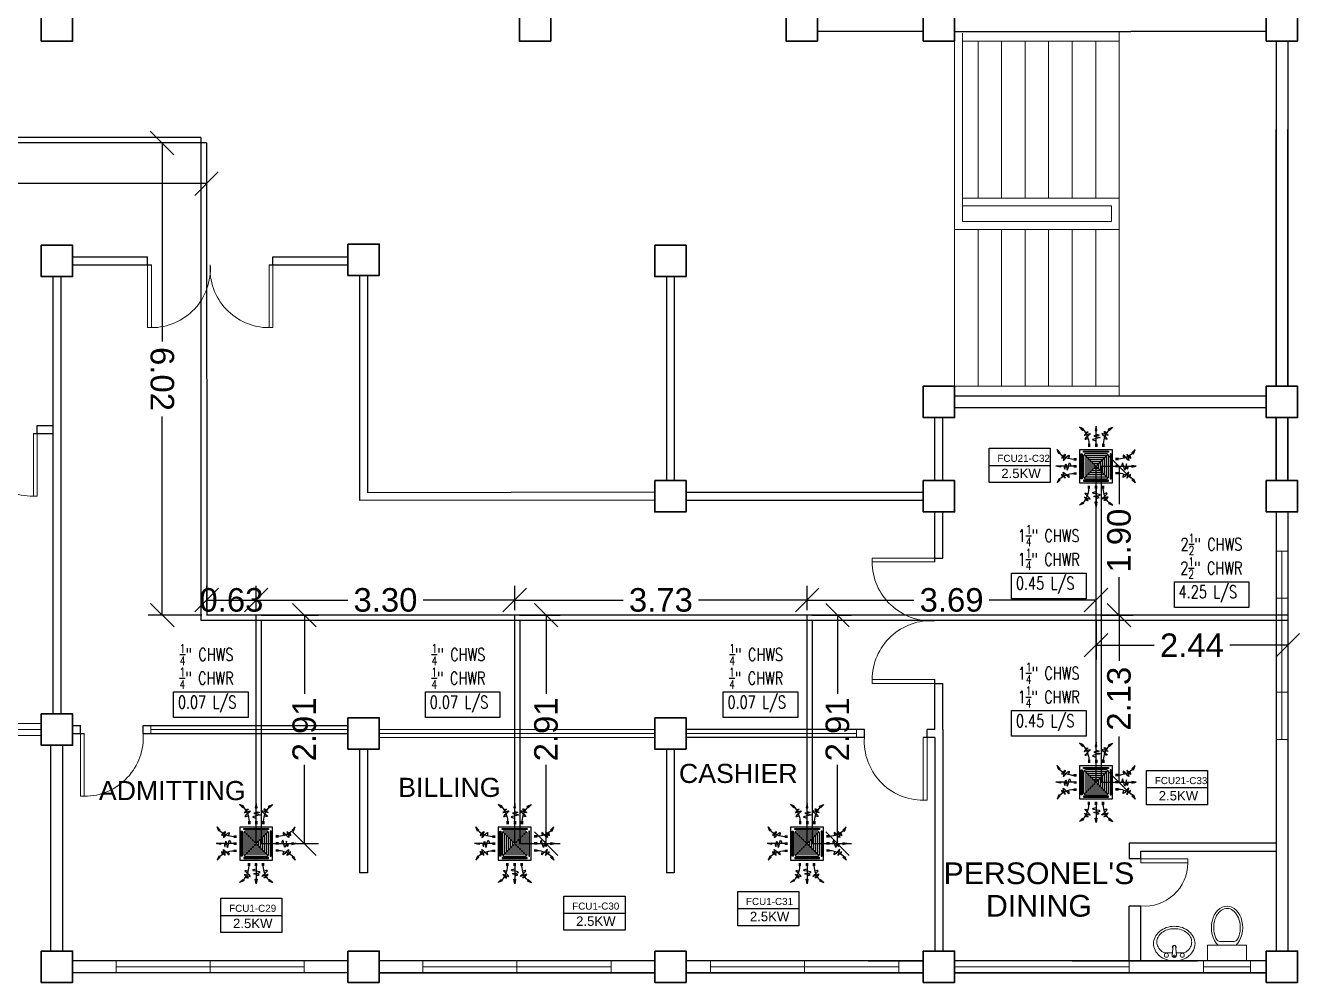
# Model space of a CAD drawing. Header units: millimetres. Extents: x 5 to 598, y 3 to 339.
# Drawn here: x 167.72 to 183.97, y 101.11 to 113.31 of the extents above; entities that cross this region are included whole.
import ezdxf

# ---------------------------------------------------------------- set-up
doc = ezdxf.new("R2010")
doc.units = ezdxf.units.MM
doc.header["$MEASUREMENT"] = 0
for name, color, linetype in [('AIR', 7, 'Continuous'), ('fcu line', 7, 'Continuous'), ('fcu return', 7, 'Continuous'), ('label', 7, 'Continuous'), ('Legends', 7, 'Continuous'), ('pipe label', 7, 'Continuous')]:
    doc.layers.add(name, color=color, linetype=linetype)
doc.styles.add('Arch-Dim', font='simplex.shx', dxfattribs={"width": 0.75})
doc.styles.get("Standard").update_dxf_attribs({"font": 'arial.ttf'})
doc.styles.add('SWISSLT175', font='swissl.ttf', dxfattribs={"height": 0.175})
doc.dimstyles.new('Copy of dimension', dxfattribs={"dimtxt": 0.3, "dimasz": 0.3, "dimexe": 0.18, "dimexo": 0.0625, "dimgap": 0.09, "dimtad": 0, "dimzin": 0, "dimdsep": 46, "dimtxsty": 'Standard', "dimblk": 'OBLIQUE', "dimcen": 0.09, "dimclrd": 256, "dimclre": 256, "dimclrt": 256, "dimadec": 0, "dimazin": 0, "dimtfac": 1, "dimtofl": 0, "dimtmove": 0, "dimatfit": 3, "dimldrblk": 'OBLIQUE', "dimfxl": 1, "dimtolj": 1, "dimtzin": 0, "dimarcsym": 0})

# ---------------------------------------------------------------- blocks, each defined once
blk = doc.blocks.new('FCU-13000P (CASSETTE SPLIT)')
at = {"layer": 'AIR', "ltscale": 3}
for p, q in [((0, 0.523), (0, 1)), ((-0.193, 0.558), (-0.193, 0.487)), ((-0.162, 0.558), (-0.162, 0.487)), ((-0.016, 0.558), (-0.016, 0.487)), ((0.016, 0.558), (0.016, 0.487)), ((0.162, 0.558), (0.162, 0.487)), ((0.193, 0.558), (0.193, 0.487)), ((-0.523, 0), (-1, 0)), ((-0.558, 0.193), (-0.487, 0.193)), ((-0.558, 0.162), (-0.487, 0.162)), ((-0.558, 0.016), (-0.487, 0.016)), ((0.558, 0.193), (0.487, 0.193)), ((0.558, 0.162), (0.487, 0.162)), ((0.558, 0.016), (0.487, 0.016)), ((0.523, 0), (1, 0)), ((-0.558, -0.016), (-0.487, -0.016)), ((-0.558, -0.162), (-0.487, -0.162)), ((-0.558, -0.193), (-0.487, -0.193)), ((0.558, -0.016), (0.487, -0.016)), ((0.558, -0.162), (0.487, -0.162)), ((0.558, -0.193), (0.487, -0.193)), ((-0.193, -0.558), (-0.193, -0.487)), ((-0.162, -0.558), (-0.162, -0.487)), ((-0.016, -0.558), (-0.016, -0.487)), ((0, -0.523), (0, -1)), ((0.016, -0.558), (0.016, -0.487)), ((0.162, -0.558), (0.162, -0.487)), ((0.193, -0.558), (0.193, -0.487))]:
    blk.add_line(p, q, dxfattribs=at)
at = {"layer": 'AIR'}
for p, q in [((0.295, -0.295), (-0.295, 0.295)), ((0.295, 0.295), (-0.295, -0.295))]:
    blk.add_line(p, q, dxfattribs=at)
at = {"layer": 'AIR', "ltscale": 3}
for points in [[(-0.335, 0.895), (-0.311, 0.932), (-0.416, 0.973)], [(-0.022, 0.89), (0.022, 0.89), (0, 1)], [(0.335, 0.895), (0.311, 0.932), (0.416, 0.973)], [(-0.895, 0.335), (-0.932, 0.311), (-0.973, 0.416)], [(0.895, 0.335), (0.932, 0.311), (0.973, 0.416)], [(-0.89, 0.022), (-0.89, -0.022), (-1, 0)], [(0.89, 0.022), (0.89, -0.022), (1, 0)], [(-0.895, -0.335), (-0.932, -0.311), (-0.973, -0.416)], [(0.895, -0.335), (0.932, -0.311), (0.973, -0.416)], [(-0.335, -0.895), (-0.311, -0.932), (-0.416, -0.973)], [(-0.022, -0.89), (0.022, -0.89), (0, -1)], [(0.335, -0.895), (0.311, -0.932), (0.416, -0.973)]]:
    blk.add_lwpolyline(points, close=True, dxfattribs=at)
at = {"layer": 'AIR'}
for points in [[(-0.323, 0.914, -0.171809), (-0.178, 0.558), (-0.178, 0.522)], [(0.323, 0.914, 0.171809), (0.178, 0.558), (0.178, 0.522)], [(-0.914, 0.323, 0.171809), (-0.558, 0.178), (-0.522, 0.178)], [(0.914, 0.323, -0.171809), (0.558, 0.178), (0.522, 0.178)], [(-0.914, -0.323, -0.171809), (-0.558, -0.178), (-0.522, -0.178)], [(0.914, -0.323, 0.171809), (0.558, -0.178), (0.522, -0.178)], [(-0.323, -0.914, 0.171809), (-0.178, -0.558), (-0.178, -0.522)], [(0.323, -0.914, -0.171809), (0.178, -0.558), (0.178, -0.522)]]:
    blk.add_lwpolyline(points, format="xyb", dxfattribs=at)
for points in [[(-0.41, -0.41), (0.41, -0.41), (0.41, 0.41), (-0.41, 0.41)], [(-0.31, 0.372), (0.31, 0.372), (0.31, 0.348), (-0.31, 0.348)], [(-0.373, 0.31), (-0.348, 0.31), (-0.348, -0.31), (-0.373, -0.31)], [(-0.26, -0.26), (0.26, -0.26), (0.26, 0.26), (-0.26, 0.26)], [(-0.21, -0.21), (0.21, -0.21), (0.21, 0.21), (-0.21, 0.21)], [(-0.16, -0.16), (0.16, -0.16), (0.16, 0.16), (-0.16, 0.16)], [(-0.11, -0.11), (0.11, -0.11), (0.11, 0.11), (-0.11, 0.11)], [(-0.06, -0.06), (0.06, -0.06), (0.06, 0.06), (-0.06, 0.06)], [(0.372, 0.31), (0.348, 0.31), (0.348, -0.31), (0.372, -0.31)], [(-0.31, -0.373), (0.31, -0.373), (0.31, -0.348), (-0.31, -0.348)]]:
    blk.add_lwpolyline(points, close=True, dxfattribs=at)
blk.add_lwpolyline([(-0.26, -0.31), (0.26, -0.31, 0.414214), (0.31, -0.26), (0.31, 0.26, 0.414214), (0.26, 0.31), (-0.26, 0.31, 0.414214), (-0.31, 0.26), (-0.31, -0.26, 0.414214)], format="xyb", close=True, dxfattribs=at)
at = {"layer": 'AIR', "ltscale": 3}
for points in [[(-0.268, 0.84), (-0.231, 0.852), (-0.134, 0.882), (-0.422, 0.704), (0.005, 0.903), (-0.358, 0.645), (-0.239, 0.678), (-0.199, 0.69)], [(0.268, 0.84), (0.231, 0.852), (0.134, 0.882), (0.422, 0.704), (-0.005, 0.903), (0.358, 0.645), (0.239, 0.678), (0.199, 0.69)], [(-0.84, 0.268), (-0.852, 0.231), (-0.882, 0.134), (-0.704, 0.422), (-0.903, -0.005), (-0.645, 0.358), (-0.678, 0.239), (-0.69, 0.199)], [(0.84, 0.268), (0.852, 0.231), (0.882, 0.134), (0.704, 0.422), (0.903, -0.005), (0.645, 0.358), (0.678, 0.239), (0.69, 0.199)], [(-0.84, -0.268), (-0.852, -0.231), (-0.882, -0.134), (-0.704, -0.422), (-0.903, 0.005), (-0.645, -0.358), (-0.678, -0.239), (-0.69, -0.199)], [(0.84, -0.268), (0.852, -0.231), (0.882, -0.134), (0.704, -0.422), (0.903, 0.005), (0.645, -0.358), (0.678, -0.239), (0.69, -0.199)], [(-0.268, -0.84), (-0.231, -0.852), (-0.134, -0.882), (-0.422, -0.704), (0.005, -0.903), (-0.358, -0.645), (-0.239, -0.678), (-0.199, -0.69)], [(0.268, -0.84), (0.231, -0.852), (0.134, -0.882), (0.422, -0.704), (-0.005, -0.903), (0.358, -0.645), (0.239, -0.678), (0.199, -0.69)]]:
    blk.add_open_spline(points, degree=3, knots=[0.0032834, 0.0032834, 0.0032834, 0.0032834, 0.0712567, 0.1924075, 0.3347111, 0.5062145, 0.5813292, 0.5813292, 0.5813292, 0.5813292], dxfattribs=at)
for points in [[(0, 0.8), (0.077, 0.776), (-0.058, 0.755), (0.098, 0.718), (-0.087, 0.663), (0, 0.631)], [(-0.8, 0), (-0.776, -0.077), (-0.755, 0.058), (-0.718, -0.098), (-0.663, 0.087), (-0.631, 0)], [(0.8, 0), (0.776, -0.077), (0.755, 0.058), (0.718, -0.098), (0.663, 0.087), (0.631, 0)], [(0, -0.8), (0.077, -0.776), (-0.058, -0.755), (0.098, -0.718), (-0.087, -0.663), (0, -0.631)]]:
    blk.add_spline(points, degree=3, dxfattribs=at)
for points in [[(-0.416, 0.973), (-0.335, 0.895), (-0.311, 0.932)], [(0, 1), (-0.022, 0.89), (0.022, 0.89)], [(0.416, 0.973), (0.335, 0.895), (0.311, 0.932)], [(-0.973, 0.416), (-0.895, 0.335), (-0.932, 0.311)], [(0.973, 0.416), (0.895, 0.335), (0.932, 0.311)], [(-1, 0), (-0.89, 0.022), (-0.89, -0.022)], [(1, 0), (0.89, 0.022), (0.89, -0.022)], [(-0.973, -0.416), (-0.895, -0.335), (-0.932, -0.311)], [(0.973, -0.416), (0.895, -0.335), (0.932, -0.311)], [(-0.416, -0.973), (-0.335, -0.895), (-0.311, -0.932)], [(0, -1), (-0.022, -0.89), (0.022, -0.89)], [(0.416, -0.973), (0.335, -0.895), (0.311, -0.932)]]:
    blk.add_solid(points, dxfattribs=at)
blk = doc.blocks.new('_Oblique')
at = {"color": 0, "linetype": 'ByBlock', "lineweight": -2}
blk.add_line((-0.5, -0.5), (0.5, 0.5), dxfattribs=at)
blk = doc.blocks.new('*D34')
at = {"layer": 'Defpoints', "color": 0, "transparency": 16777216}
for p in [(181.38, 105.793), (183.825, 105.793), (183.825, 105.409)]:
    blk.add_point(p, dxfattribs=at)
at = {"layer": 'Legends', "lineweight": -2, "transparency": 16777216}
for p, q in [((181.38, 105.73), (181.38, 105.229)), ((183.825, 105.73), (183.825, 105.229)), ((181.38, 105.409), (182.121, 105.409)), ((183.825, 105.409), (183.084, 105.409))]:
    blk.add_line(p, q, dxfattribs=at)
at = {"layer": 'Legends', "lineweight": -2, "transparency": 16777216, "xscale": 0.3, "yscale": 0.3, "zscale": 0.3, "rotation": 180}
blk.add_blockref('_Oblique', (181.38, 105.409), dxfattribs=at)
at = {"layer": 'Legends', "lineweight": -2, "transparency": 16777216, "xscale": 0.3, "yscale": 0.3, "zscale": 0.3}
blk.add_blockref('_Oblique', (183.825, 105.409), dxfattribs=at)
at = {"layer": 'Legends', "transparency": 16777216, "insert": (182.602, 105.409), "char_height": 0.3, "attachment_point": 5}
blk.add_mtext('\\A1;2.44', dxfattribs=at)
blk = doc.blocks.new('*D35')
at = {"layer": 'Defpoints', "color": 0, "transparency": 16777216}
for p in [(181.38, 107.691), (181.38, 105.793), (181.673, 105.793)]:
    blk.add_point(p, dxfattribs=at)
at = {"layer": 'Legends', "lineweight": -2, "transparency": 16777216}
for p, q in [((181.442, 107.691), (181.853, 107.691)), ((181.673, 107.691), (181.673, 107.207)), ((181.673, 105.793), (181.673, 106.277)), ((181.442, 105.793), (181.853, 105.793))]:
    blk.add_line(p, q, dxfattribs=at)
at = {"layer": 'Legends', "lineweight": -2, "transparency": 16777216, "xscale": 0.3, "yscale": 0.3, "zscale": 0.3}
for p, rotation in [((181.673, 107.691), 90), ((181.673, 105.793), 270)]:
    blk.add_blockref('_Oblique', p, dxfattribs=dict(at, rotation=rotation))
at = {"layer": 'Legends', "transparency": 16777216, "insert": (181.673, 106.742), "char_height": 0.3, "attachment_point": 5, "rotation": 90}
blk.add_mtext('\\A1;1.90', dxfattribs=at)
blk = doc.blocks.new('*D36')
at = {"layer": 'Defpoints', "color": 0, "transparency": 16777216}
for p in [(181.38, 105.793), (181.38, 103.661), (181.673, 103.661)]:
    blk.add_point(p, dxfattribs=at)
at = {"layer": 'Legends', "lineweight": -2, "transparency": 16777216}
for p, q in [((181.442, 105.793), (181.853, 105.793)), ((181.673, 105.793), (181.673, 105.209)), ((181.673, 103.661), (181.673, 104.245)), ((181.442, 103.661), (181.853, 103.661))]:
    blk.add_line(p, q, dxfattribs=at)
at = {"layer": 'Legends', "lineweight": -2, "transparency": 16777216, "xscale": 0.3, "yscale": 0.3, "zscale": 0.3}
for p, rotation in [((181.673, 105.793), 90), ((181.673, 103.661), 270)]:
    blk.add_blockref('_Oblique', p, dxfattribs=dict(at, rotation=rotation))
at = {"layer": 'Legends', "transparency": 16777216, "insert": (181.673, 104.727), "char_height": 0.3, "attachment_point": 5, "rotation": 90}
blk.add_mtext('\\A1;2.13', dxfattribs=at)
blk = doc.blocks.new('*D37')
at = {"layer": 'Defpoints', "color": 0, "transparency": 16777216}
for p in [(181.38, 105.985), (177.694, 105.793), (181.38, 105.793)]:
    blk.add_point(p, dxfattribs=at)
at = {"layer": 'Legends', "lineweight": -2, "transparency": 16777216}
for p, q in [((177.694, 105.855), (177.694, 106.165)), ((181.38, 105.855), (181.38, 106.165)), ((177.694, 105.985), (179.057, 105.985)), ((181.38, 105.985), (180.017, 105.985))]:
    blk.add_line(p, q, dxfattribs=at)
at = {"layer": 'Legends', "lineweight": -2, "transparency": 16777216, "xscale": 0.3, "yscale": 0.3, "zscale": 0.3, "rotation": 180}
blk.add_blockref('_Oblique', (177.694, 105.985), dxfattribs=at)
at = {"layer": 'Legends', "lineweight": -2, "transparency": 16777216, "xscale": 0.3, "yscale": 0.3, "zscale": 0.3}
blk.add_blockref('_Oblique', (181.38, 105.985), dxfattribs=at)
at = {"layer": 'Legends', "transparency": 16777216, "insert": (179.537, 105.985), "char_height": 0.3, "attachment_point": 5}
blk.add_mtext('\\A1;3.69', dxfattribs=at)
blk = doc.blocks.new('*D38')
at = {"layer": 'Defpoints', "color": 0, "transparency": 16777216}
for p in [(177.694, 105.793), (177.694, 102.88), (178.082, 102.88)]:
    blk.add_point(p, dxfattribs=at)
at = {"layer": 'Legends', "lineweight": -2, "transparency": 16777216}
for p, q in [((177.756, 105.793), (178.262, 105.793)), ((178.082, 105.793), (178.082, 104.79)), ((178.082, 102.88), (178.082, 103.883)), ((177.756, 102.88), (178.262, 102.88))]:
    blk.add_line(p, q, dxfattribs=at)
at = {"layer": 'Legends', "lineweight": -2, "transparency": 16777216, "xscale": 0.3, "yscale": 0.3, "zscale": 0.3}
for p, rotation in [((178.082, 105.793), 90), ((178.082, 102.88), 270)]:
    blk.add_blockref('_Oblique', p, dxfattribs=dict(at, rotation=rotation))
at = {"layer": 'Legends', "transparency": 16777216, "insert": (178.082, 104.336), "char_height": 0.3, "attachment_point": 5, "rotation": 90}
blk.add_mtext('\\A1;2.91', dxfattribs=at)
blk = doc.blocks.new('*D39')
at = {"layer": 'Defpoints', "color": 0, "transparency": 16777216}
for p in [(177.694, 105.985), (173.965, 105.793), (177.694, 105.793)]:
    blk.add_point(p, dxfattribs=at)
at = {"layer": 'Legends', "lineweight": -2, "transparency": 16777216}
for p, q in [((173.965, 105.855), (173.965, 106.165)), ((177.694, 105.855), (177.694, 106.165)), ((173.965, 105.985), (175.35, 105.985)), ((177.694, 105.985), (176.309, 105.985))]:
    blk.add_line(p, q, dxfattribs=at)
at = {"layer": 'Legends', "lineweight": -2, "transparency": 16777216, "xscale": 0.3, "yscale": 0.3, "zscale": 0.3, "rotation": 180}
blk.add_blockref('_Oblique', (173.965, 105.985), dxfattribs=at)
at = {"layer": 'Legends', "lineweight": -2, "transparency": 16777216, "xscale": 0.3, "yscale": 0.3, "zscale": 0.3}
blk.add_blockref('_Oblique', (177.694, 105.985), dxfattribs=at)
at = {"layer": 'Legends', "transparency": 16777216, "insert": (175.829, 105.985), "char_height": 0.3, "attachment_point": 5}
blk.add_mtext('\\A1;3.73', dxfattribs=at)
blk = doc.blocks.new('*D40')
at = {"layer": 'Defpoints', "color": 0, "transparency": 16777216}
for p in [(170.667, 105.985), (170.667, 105.793), (173.965, 105.793)]:
    blk.add_point(p, dxfattribs=at)
at = {"layer": 'Legends', "lineweight": -2, "transparency": 16777216}
for p, q in [((170.667, 105.855), (170.667, 106.165)), ((173.965, 105.855), (173.965, 106.165)), ((170.667, 105.985), (171.837, 105.985)), ((173.965, 105.985), (172.795, 105.985))]:
    blk.add_line(p, q, dxfattribs=at)
at = {"layer": 'Legends', "lineweight": -2, "transparency": 16777216, "xscale": 0.3, "yscale": 0.3, "zscale": 0.3, "rotation": 180}
blk.add_blockref('_Oblique', (170.667, 105.985), dxfattribs=at)
at = {"layer": 'Legends', "lineweight": -2, "transparency": 16777216, "xscale": 0.3, "yscale": 0.3, "zscale": 0.3}
blk.add_blockref('_Oblique', (173.965, 105.985), dxfattribs=at)
at = {"layer": 'Legends', "transparency": 16777216, "insert": (172.316, 105.985), "char_height": 0.3, "attachment_point": 5}
blk.add_mtext('\\A1;3.30', dxfattribs=at)
blk = doc.blocks.new('*D41')
at = {"layer": 'Defpoints', "color": 0, "transparency": 16777216}
for p in [(170.667, 105.985), (170.036, 105.793), (170.667, 105.793)]:
    blk.add_point(p, dxfattribs=at)
at = {"layer": 'Legends', "lineweight": -2, "transparency": 16777216}
for p, q in [((170.036, 105.855), (170.036, 106.165)), ((170.667, 105.855), (170.667, 106.165)), ((170.036, 105.985), (170.667, 105.985))]:
    blk.add_line(p, q, dxfattribs=at)
at = {"layer": 'Legends', "lineweight": -2, "transparency": 16777216, "xscale": 0.3, "yscale": 0.3, "zscale": 0.3, "rotation": 180}
blk.add_blockref('_Oblique', (170.036, 105.985), dxfattribs=at)
at = {"layer": 'Legends', "lineweight": -2, "transparency": 16777216, "xscale": 0.3, "yscale": 0.3, "zscale": 0.3}
blk.add_blockref('_Oblique', (170.667, 105.985), dxfattribs=at)
at = {"layer": 'Legends', "transparency": 16777216, "insert": (170.351, 105.985), "char_height": 0.3, "attachment_point": 5}
blk.add_mtext('\\A1;0.63', dxfattribs=at)
blk = doc.blocks.new('*D42')
at = {"layer": 'Defpoints', "color": 0, "transparency": 16777216}
for p in [(173.965, 105.793), (173.965, 102.88), (174.365, 102.88)]:
    blk.add_point(p, dxfattribs=at)
at = {"layer": 'Legends', "lineweight": -2, "transparency": 16777216}
for p, q in [((174.027, 105.793), (174.545, 105.793)), ((174.365, 105.793), (174.365, 104.79)), ((174.365, 102.88), (174.365, 103.883)), ((174.027, 102.88), (174.545, 102.88))]:
    blk.add_line(p, q, dxfattribs=at)
at = {"layer": 'Legends', "lineweight": -2, "transparency": 16777216, "xscale": 0.3, "yscale": 0.3, "zscale": 0.3}
for p, rotation in [((174.365, 105.793), 90), ((174.365, 102.88), 270)]:
    blk.add_blockref('_Oblique', p, dxfattribs=dict(at, rotation=rotation))
at = {"layer": 'Legends', "transparency": 16777216, "insert": (174.365, 104.336), "char_height": 0.3, "attachment_point": 5, "rotation": 90}
blk.add_mtext('\\A1;2.91', dxfattribs=at)
blk = doc.blocks.new('*D43')
at = {"layer": 'Defpoints', "color": 0, "transparency": 16777216}
for p in [(170.667, 105.793), (170.667, 102.88), (171.282, 102.88)]:
    blk.add_point(p, dxfattribs=at)
at = {"layer": 'Legends', "lineweight": -2, "transparency": 16777216}
for p, q in [((170.729, 105.793), (171.462, 105.793)), ((171.282, 105.793), (171.282, 104.79)), ((171.282, 102.88), (171.282, 103.883)), ((170.729, 102.88), (171.462, 102.88))]:
    blk.add_line(p, q, dxfattribs=at)
at = {"layer": 'Legends', "lineweight": -2, "transparency": 16777216, "xscale": 0.3, "yscale": 0.3, "zscale": 0.3}
for p, rotation in [((171.282, 105.793), 90), ((171.282, 102.88), 270)]:
    blk.add_blockref('_Oblique', p, dxfattribs=dict(at, rotation=rotation))
at = {"layer": 'Legends', "transparency": 16777216, "insert": (171.282, 104.336), "char_height": 0.3, "attachment_point": 5, "rotation": 90}
blk.add_mtext('\\A1;2.91', dxfattribs=at)
blk = doc.blocks.new('*D44')
at = {"layer": 'Defpoints', "color": 0, "transparency": 16777216}
for p in [(169.466, 111.813), (170.033, 111.814), (170.036, 105.793)]:
    blk.add_point(p, dxfattribs=at)
at = {"layer": 'Legends', "lineweight": -2, "transparency": 16777216}
for p, q in [((169.97, 111.813), (169.286, 111.813)), ((169.466, 111.813), (169.468, 109.282)), ((169.469, 105.792), (169.468, 108.324)), ((169.973, 105.793), (169.289, 105.792))]:
    blk.add_line(p, q, dxfattribs=at)
at = {"layer": 'Legends', "lineweight": -2, "transparency": 16777216, "xscale": 0.3, "yscale": 0.3, "zscale": 0.3}
for p, rotation in [((169.466, 111.813), 90.0284723938289), ((169.469, 105.792), 270.0284723938289)]:
    blk.add_blockref('_Oblique', p, dxfattribs=dict(at, rotation=rotation))
at = {"layer": 'Legends', "transparency": 16777216, "insert": (169.468, 108.803), "char_height": 0.3, "attachment_point": 5, "rotation": 270.0285}
blk.add_mtext('\\A1;6.02', dxfattribs=at)
blk = doc.blocks.new('*D45')
at = {"layer": 'Defpoints', "color": 0, "transparency": 16777216}
for p in [(163.891, 111.814), (170.033, 111.814), (170.033, 111.294)]:
    blk.add_point(p, dxfattribs=at)
at = {"layer": 'Legends', "lineweight": -2, "transparency": 16777216}
for p, q in [((163.891, 111.751), (163.891, 111.114)), ((170.033, 111.751), (170.033, 111.114)), ((163.891, 111.294), (166.482, 111.294)), ((170.033, 111.294), (167.441, 111.294))]:
    blk.add_line(p, q, dxfattribs=at)
at = {"layer": 'Legends', "lineweight": -2, "transparency": 16777216, "xscale": 0.3, "yscale": 0.3, "zscale": 0.3, "rotation": 180}
blk.add_blockref('_Oblique', (163.891, 111.294), dxfattribs=at)
at = {"layer": 'Legends', "lineweight": -2, "transparency": 16777216, "xscale": 0.3, "yscale": 0.3, "zscale": 0.3}
blk.add_blockref('_Oblique', (170.033, 111.294), dxfattribs=at)
at = {"layer": 'Legends', "transparency": 16777216, "insert": (166.962, 111.294), "char_height": 0.3, "attachment_point": 5}
blk.add_mtext('\\A1;6.14', dxfattribs=at)

msp = doc.modelspace()

# ---------------------------------------------------------------- linework, layer by layer
at = {"color": 8, "linetype": 'ByBlock', "lineweight": 25}
for p, q in [((179.175, 113.236), (177.825, 113.236)), ((179.575, 113.236), (179.825, 113.236)), ((179.825, 113.236), (181.825, 113.236)), ((183.55, 113.236), (181.825, 113.236)), ((183.675, 113.111), (183.675, 108.711)), ((183.825, 113.111), (183.825, 108.711)), ((183.675, 108.711), (183.675, 111.984)), ((183.825, 108.711), (183.825, 111.984)), ((168.325, 110.359), (169.281, 110.359)), ((169.281, 110.259), (169.281, 110.359)), ((170.881, 110.359), (171.837, 110.359)), ((170.881, 110.259), (170.881, 110.359)), ((168.325, 110.259), (169.331, 110.259)), ((170.831, 110.259), (171.837, 110.259)), ((168.075, 110.109), (168.075, 104.534)), ((168.175, 110.109), (168.175, 104.534)), ((171.987, 110.124), (171.987, 107.254)), ((172.087, 110.124), (172.087, 107.354)), ((183.55, 108.586), (179.575, 108.586)), ((183.55, 108.436), (179.575, 108.436)), ((179.325, 107.509), (179.325, 108.311)), ((179.425, 107.509), (179.425, 108.311)), ((183.675, 108.311), (183.675, 107.509)), ((183.675, 107.509), (183.675, 108.311)), ((183.825, 108.311), (183.825, 107.509)), ((183.825, 107.509), (183.825, 108.311)), ((167.825, 108.109), (168.075, 108.109)), ((167.875, 108.209), (168.075, 108.209)), ((167.875, 108.109), (167.875, 108.209)), ((175.75, 107.259), (171.987, 107.254)), ((175.75, 107.359), (172.087, 107.354)), ((176.15, 107.359), (179.175, 107.359)), ((176.15, 107.259), (179.175, 107.259)), ((179.325, 106.471), (179.325, 107.109)), ((179.425, 106.521), (179.425, 107.109)), ((183.675, 107.109), (183.675, 101.509)), ((183.675, 107.109), (183.675, 101.509)), ((183.825, 107.109), (183.825, 101.509)), ((179.325, 106.521), (179.425, 106.521)), ((179.325, 104.334), (179.325, 104.971)), ((179.325, 104.921), (179.425, 104.921)), ((179.425, 104.334), (179.425, 104.921)), ((168.325, 104.384), (168.425, 104.384)), ((168.425, 104.284), (168.425, 104.384)), ((169.225, 104.384), (171.837, 104.384)), ((169.225, 104.284), (169.225, 104.384)), ((169.225, 104.384), (169.325, 104.384)), ((178.425, 104.334), (176.15, 104.334)), ((178.425, 104.334), (178.325, 104.334)), ((178.425, 104.234), (178.425, 104.334)), ((179.325, 104.334), (179.225, 104.334)), ((179.225, 104.234), (179.225, 104.334)), ((179.425, 104.334), (179.425, 101.509)), ((168.325, 104.284), (168.475, 104.284)), ((169.225, 104.284), (171.837, 104.284)), ((178.425, 104.234), (176.15, 104.234)), ((179.325, 104.234), (179.175, 104.234)), ((179.325, 104.234), (179.325, 101.509)), ((168.05, 101.509), (168.05, 104.134)), ((168.2, 101.509), (168.2, 104.134)), ((171.987, 104.084), (171.987, 102.509)), ((172.087, 104.084), (172.087, 102.509)), ((175.9, 104.084), (175.9, 102.509)), ((176, 104.084), (176, 102.509)), ((183.675, 102.884), (181.8, 102.884)), ((181.8, 102.884), (181.8, 102.784)), ((181.8, 102.784), (181.8, 102.684)), ((181.95, 102.684), (181.95, 102.784)), ((172.087, 102.509), (171.987, 102.509)), ((176, 102.509), (175.9, 102.509)), ((181.8, 101.384), (181.8, 102.084)), ((171.837, 101.384), (168.325, 101.384)), ((171.837, 101.384), (169.975, 101.384)), ((175.75, 101.384), (172.237, 101.384)), ((175.75, 101.384), (172.237, 101.384)), ((179.175, 101.384), (176.15, 101.384)), ((178.475, 101.384), (179.175, 101.384)), ((183.55, 101.384), (179.575, 101.384)), ((181.075, 101.384), (182.075, 101.384)), ((182.075, 101.384), (182.675, 101.384)), ((171.837, 101.234), (168.325, 101.234)), ((175.75, 101.234), (172.237, 101.234)), ((175.75, 101.234), (172.237, 101.234)), ((172.237, 101.234), (175.75, 101.234)), ((179.175, 101.234), (176.15, 101.234)), ((176.15, 101.234), (179.175, 101.234)), ((183.55, 101.234), (179.575, 101.234)), ((179.575, 101.234), (183.55, 101.234))]:
    msp.add_line(p, q, dxfattribs=at)
at = {"color": 8, "linetype": 'ByBlock', "lineweight": 9}
for p, q in [((179.575, 113.111), (179.575, 113.236)), ((179.575, 110.711), (179.575, 113.111)), ((179.675, 113.111), (179.675, 113.211)), ((179.675, 110.811), (179.675, 113.111)), ((181.675, 113.111), (179.675, 113.111)), ((179.875, 113.111), (179.875, 111.111)), ((180.175, 113.111), (180.175, 111.111)), ((180.475, 113.111), (180.475, 111.111)), ((180.775, 113.111), (180.775, 111.111)), ((181.075, 113.111), (181.075, 111.111)), ((181.375, 113.111), (181.375, 111.111)), ((181.675, 113.236), (181.675, 113.111)), ((181.675, 113.111), (181.675, 111.111)), ((181.375, 111.111), (179.675, 111.111)), ((181.375, 111.011), (179.675, 111.011)), ((181.375, 111.111), (181.675, 111.111)), ((181.375, 111.011), (181.575, 111.011)), ((181.575, 110.811), (181.575, 111.011)), ((181.675, 111.011), (181.675, 111.111)), ((181.675, 110.811), (181.675, 111.011)), ((181.375, 110.711), (179.575, 110.711)), ((179.575, 110.711), (179.575, 108.711)), ((181.375, 110.811), (179.675, 110.811)), ((179.875, 110.711), (179.875, 108.711)), ((180.175, 110.711), (180.175, 108.711)), ((180.475, 110.711), (180.475, 108.711)), ((180.775, 110.711), (180.775, 108.711)), ((181.075, 110.711), (181.075, 108.711)), ((181.375, 110.811), (181.575, 110.811)), ((181.375, 110.711), (181.375, 108.711)), ((181.375, 110.711), (181.675, 110.711)), ((181.675, 110.711), (181.675, 110.811)), ((181.675, 110.711), (181.675, 108.711)), ((181.675, 108.711), (179.575, 108.711)), ((179.575, 108.586), (179.575, 108.711)), ((181.675, 108.586), (181.675, 108.711)), ((167.925, 108.109), (167.825, 108.109)), ((179.575, 107.509), (179.575, 107.384)), ((183.825, 107.109), (183.825, 106.609)), ((183.825, 106.609), (183.675, 106.609)), ((183.675, 106.609), (183.675, 104.209)), ((183.75, 106.609), (183.75, 104.209)), ((183.825, 105.409), (183.825, 106.609)), ((183.825, 106.009), (183.675, 106.009)), ((183.825, 105.409), (183.675, 105.409)), ((183.825, 104.209), (183.825, 105.409)), ((183.825, 104.809), (183.675, 104.809)), ((167.925, 104.409), (164.575, 104.409)), ((164.575, 104.334), (167.925, 104.334)), ((169.325, 104.384), (169.325, 104.284)), ((169.325, 104.334), (171.837, 104.334)), ((175.75, 104.334), (172.237, 104.334)), ((178.325, 104.334), (178.325, 104.234)), ((167.925, 104.259), (164.575, 104.259)), ((175.75, 104.284), (172.237, 104.284)), ((175.75, 104.234), (172.237, 104.234)), ((178.325, 104.284), (176.15, 104.284)), ((183.675, 104.209), (183.825, 104.209)), ((183.825, 101.509), (183.825, 101.659)), ((171.281, 101.384), (168.881, 101.384)), ((168.881, 101.384), (168.881, 101.234)), ((171.281, 101.309), (168.881, 101.309)), ((170.081, 101.234), (170.081, 101.384)), ((171.281, 101.234), (171.281, 101.384)), ((175.193, 101.384), (172.793, 101.384)), ((172.793, 101.384), (172.793, 101.234)), ((175.193, 101.309), (172.793, 101.309)), ((173.993, 101.234), (173.993, 101.384)), ((175.193, 101.234), (175.193, 101.384)), ((176.15, 101.384), (176.875, 101.384)), ((178.862, 101.384), (176.462, 101.384)), ((176.462, 101.384), (176.462, 101.234)), ((178.862, 101.309), (176.462, 101.309)), ((176.875, 101.384), (177.475, 101.384)), ((177.475, 101.384), (177.975, 101.384)), ((177.662, 101.234), (177.662, 101.384)), ((178.475, 101.384), (177.975, 101.384)), ((178.862, 101.234), (178.862, 101.384)), ((179.575, 101.384), (180.075, 101.384)), ((181.8, 101.309), (179.575, 101.309)), ((180.075, 101.384), (180.575, 101.384)), ((181.075, 101.384), (180.575, 101.384)), ((181.8, 101.384), (181.8, 101.234)), ((182.266, 101.384), (182.166, 101.384)), ((182.75, 101.234), (182.75, 101.384)), ((183.35, 101.383), (182.75, 101.383)), ((183.35, 101.308), (182.75, 101.308)), ((183.35, 101.383), (183.35, 101.234)), ((170.081, 101.234), (171.281, 101.234)), ((173.993, 101.234), (175.193, 101.234)), ((177.662, 101.234), (178.862, 101.234)), ((183.3, 101.234), (182.7, 101.234))]:
    msp.add_line(p, q, dxfattribs=at)
at = {"color": 8, "lineweight": 25}
for p, q in [((175.9, 110.109), (175.9, 107.509)), ((176, 110.109), (176, 107.509))]:
    msp.add_line(p, q, dxfattribs=at)
at = {"color": 8, "linetype": 'ByBlock', "lineweight": 25, "ltscale": 0.3}
for p, q in [((181.95, 102.784), (183.675, 102.784)), ((181.95, 102.684), (181.8, 102.684)), ((181.95, 102.084), (181.8, 102.084)), ((181.95, 101.384), (181.95, 102.084))]:
    msp.add_line(p, q, dxfattribs=at)
at = {"color": 8, "lineweight": 9}
for p, q in [((182.363, 101.581), (182.349, 101.459)), ((182.392, 101.581), (182.405, 101.459)), ((182.8, 101.383), (182.8, 101.583)), ((182.8, 101.583), (183.3, 101.583)), ((182.959, 101.633), (183.14, 101.633)), ((183.3, 101.583), (183.3, 101.383)), ((183.3, 101.383), (182.8, 101.383))]:
    msp.add_line(p, q, dxfattribs=at)
at = {"color": 8, "linetype": 'ByBlock', "lineweight": 35}
for points in [[(167.925, 113.511), (168.325, 113.511), (168.325, 113.111), (167.925, 113.111)], [(174.025, 113.511), (174.425, 113.511), (174.425, 113.111), (174.025, 113.111)], [(177.425, 113.511), (177.825, 113.511), (177.825, 113.111), (177.425, 113.111)], [(179.175, 113.511), (179.575, 113.511), (179.575, 113.111), (179.175, 113.111)], [(183.55, 113.511), (183.95, 113.511), (183.95, 113.111), (183.55, 113.111)], [(167.925, 110.509), (168.325, 110.509), (168.325, 110.109), (167.925, 110.109)], [(171.837, 110.524), (172.237, 110.524), (172.237, 110.124), (171.837, 110.124)], [(175.75, 110.509), (176.15, 110.509), (176.15, 110.109), (175.75, 110.109)], [(179.175, 108.711), (179.575, 108.711), (179.575, 108.311), (179.175, 108.311)], [(183.55, 108.711), (183.95, 108.711), (183.95, 108.311), (183.55, 108.311)], [(175.75, 107.509), (176.15, 107.509), (176.15, 107.109), (175.75, 107.109)], [(179.175, 107.509), (179.575, 107.509), (179.575, 107.109), (179.175, 107.109)], [(183.55, 107.509), (183.95, 107.509), (183.95, 107.109), (183.55, 107.109)], [(167.925, 104.534), (168.325, 104.534), (168.325, 104.134), (167.925, 104.134)], [(171.837, 104.484), (172.237, 104.484), (172.237, 104.084), (171.837, 104.084)], [(175.75, 104.484), (176.15, 104.484), (176.15, 104.084), (175.75, 104.084)], [(167.925, 101.509), (168.325, 101.509), (168.325, 101.109), (167.925, 101.109)], [(171.837, 101.509), (172.237, 101.509), (172.237, 101.109), (171.837, 101.109)], [(175.75, 101.509), (176.15, 101.509), (176.15, 101.109), (175.75, 101.109)], [(179.175, 101.509), (179.575, 101.509), (179.575, 101.109), (179.175, 101.109)], [(183.55, 101.509), (183.95, 101.509), (183.95, 101.109), (183.55, 101.109)]]:
    msp.add_lwpolyline(points, close=True, dxfattribs=at)
at = {"color": 8, "linetype": 'ByBlock', "lineweight": 9}
for points in [[(167.925, 110.509), (168.325, 110.509), (168.325, 110.109), (167.925, 110.109)], [(171.837, 110.524), (172.237, 110.524), (172.237, 110.124), (171.837, 110.124)]]:
    msp.add_lwpolyline(points, close=True, dxfattribs=at)
at = {"color": 8, "lineweight": 13, "ltscale": 0.03}
for points in [[(169.281, 110.259), (169.331, 110.259), (169.331, 109.459), (169.281, 109.459)], [(170.881, 110.259), (170.831, 110.259), (170.831, 109.459), (170.881, 109.459)], [(167.825, 108.109), (167.875, 108.109), (167.875, 107.309), (167.825, 107.309)], [(179.325, 106.521), (179.325, 106.471), (178.525, 106.471), (178.525, 106.521)], [(179.325, 104.921), (179.325, 104.971), (178.525, 104.971), (178.525, 104.921)], [(168.425, 104.284), (168.475, 104.284), (168.475, 103.484), (168.425, 103.484)], [(179.225, 104.234), (179.175, 104.234), (179.175, 103.434), (179.225, 103.434)], [(181.95, 102.684), (181.95, 102.634), (182.55, 102.634), (182.55, 102.684)]]:
    msp.add_lwpolyline(points, close=True, dxfattribs=at)
at = {"color": 8, "lineweight": 9}
for points in [[(183.675, 106.609), (183.825, 106.609), (183.825, 104.209), (183.675, 104.209)], [(169.325, 104.384), (171.837, 104.384), (171.837, 104.284), (169.325, 104.284)], [(176.15, 104.334), (178.325, 104.334), (178.325, 104.234), (176.15, 104.234)], [(168.881, 101.384), (171.281, 101.384), (171.281, 101.234), (168.881, 101.234)], [(172.793, 101.384), (175.193, 101.384), (175.193, 101.234), (172.793, 101.234)], [(176.462, 101.384), (178.862, 101.384), (178.862, 101.234), (176.462, 101.234)], [(179.575, 101.384), (181.8, 101.384), (181.8, 101.234), (179.575, 101.234)], [(182.75, 101.383), (183.35, 101.383), (183.35, 101.234), (182.75, 101.234)]]:
    msp.add_lwpolyline(points, close=True, dxfattribs=at)
msp.add_lwpolyline([(182.112, 101.604, -0.11576), (182.132, 101.686, -0.104047), (182.19, 101.76, -0.090875), (182.274, 101.808, -0.083344), (182.377, 101.825, -0.083344), (182.481, 101.808, -0.090875), (182.565, 101.76, -0.104047), (182.623, 101.686, -0.11576), (182.642, 101.604, -0.11576), (182.623, 101.521, -0.104047), (182.565, 101.448, -0.090875), (182.481, 101.4, -0.083344), (182.377, 101.383, -0.083344), (182.274, 101.4, -0.090875), (182.19, 101.448, -0.104047), (182.132, 101.521, -0.11576)], format="xyb", close=True, dxfattribs=at)
for points in [[(182.155, 101.625, -0.124838), (182.171, 101.687, -0.105788), (182.22, 101.745, -0.086697), (182.29, 101.781, -0.076776), (182.377, 101.795, -0.076776), (182.465, 101.781, -0.086697), (182.535, 101.745, -0.105788), (182.584, 101.687, -0.124838), (182.6, 101.625, -0.124838), (182.584, 101.562, -0.105788), (182.535, 101.505, -0.040067), (182.504, 101.485), (182.402, 101.485, -0.040067)], [(182.353, 101.485), (182.251, 101.485, -0.040067), (182.22, 101.505, -0.105788), (182.171, 101.562, -0.124838), (182.155, 101.625, -0.124838)]]:
    msp.add_lwpolyline(points, format="xyb", dxfattribs=at)
for centre, radius in [((182.276, 101.456), 0.0255), ((182.377, 101.449), 0.0095), ((182.479, 101.456), 0.0255)]:
    msp.add_circle(centre, radius, dxfattribs=at)
at = {"color": 8, "lineweight": 13, "ltscale": 0.03}
for centre, radius, start, end in [((169.331, 110.21), 0.752, 270, 3.6952), ((170.831, 110.21), 0.752, 176.3048, 270), ((167.825, 108.06), 0.752, 176.3048, 270), ((179.276, 106.471), 0.752, 180, 273.6952), ((179.276, 104.971), 0.752, 86.3048, 180), ((168.475, 104.235), 0.752, 270, 3.6952), ((179.175, 104.185), 0.752, 176.3048, 270), ((181.998, 102.634), 0.552, 265.0209, 0)]:
    msp.add_arc(centre, radius, start, end, dxfattribs=at)
at = {"color": 8, "lineweight": 9}
for centre, radius, start, end in [((182.377, 101.558), 0.025, 126.3068, 221.2022), ((182.377, 101.487), 0.0948, 81.2026, 98.7974), ((182.377, 101.558), 0.025, 71.3793, 108.6207), ((182.377, 101.558), 0.025, 318.7978, 53.6932), ((182.959, 101.683), 0.05, 208.1501, 270), ((183.14, 101.683), 0.05, 270, 331.9916), ((182.377, 101.456), 0.028, 173.7545, 6.2455)]:
    msp.add_arc(centre, radius, start, end, dxfattribs=at)
at = {"color": 8, "lineweight": 9, "extrusion": (0, 0, -1)}
msp.add_ellipse((183.05, 101.808), major_axis=(0, -0.275), ratio=0.727273, start_param=0.612555, end_param=5.670631, dxfattribs=at)
at = {"color": 8, "lineweight": 9}
msp.add_open_spline([(182.915, 101.66), (182.906, 101.676), (182.899, 101.694), (182.872, 101.785), (182.877, 101.872), (182.935, 102.004), (182.985, 102.045), (183.083, 102.059), (183.135, 102.033), (183.209, 101.922), (183.227, 101.838), (183.211, 101.724), (183.2, 101.689), (183.184, 101.66)], degree=3, knots=[0.937253, 0.937253, 0.937253, 0.937253, 1.185372, 1.185372, 2.113864, 2.113864, 3.042356, 3.042356, 3.970847, 3.970847, 4.899339, 4.899339, 5.346062, 5.346062, 5.346062, 5.346062], dxfattribs=at)
at = {"layer": 'fcu line', "linetype": 'Continuous'}
for p, q in [((170.033, 111.814), (141.61, 111.814)), ((170.033, 111.814), (170.036, 105.793)), ((181.38, 103.661), (181.38, 107.691)), ((183.825, 105.793), (170.035, 105.793)), ((170.667, 102.88), (170.667, 105.793)), ((173.965, 102.88), (173.965, 105.793)), ((177.694, 102.88), (177.694, 105.793))]:
    msp.add_line(p, q, dxfattribs=at)
at = {"layer": 'fcu return', "linetype": 'Continuous'}
for p, q in [((169.963, 111.884), (141.61, 111.884)), ((169.963, 111.884), (169.963, 105.723)), ((181.45, 103.661), (181.45, 107.691)), ((183.825, 105.723), (169.965, 105.723)), ((170.737, 102.88), (170.737, 105.723)), ((174.035, 102.88), (174.035, 105.723)), ((177.764, 102.88), (177.764, 105.723))]:
    msp.add_line(p, q, dxfattribs=at)
at = {"layer": 'Legends', "linetype": 'Continuous', "lineweight": 25}
for p, q in [((180.016, 107.702), (180.795, 107.702)), ((182.024, 103.593), (182.803, 103.593)), ((176.809, 102.052), (177.588, 102.052)), ((170.217, 101.965), (170.996, 101.965)), ((174.593, 101.993), (175.372, 101.993))]:
    msp.add_line(p, q, dxfattribs=at)
at = {"layer": 'Legends'}
for points in [[(180.016, 107.92), (180.795, 107.92), (180.795, 107.483), (180.016, 107.483)], [(182.024, 103.811), (182.803, 103.811), (182.803, 103.374), (182.024, 103.374)], [(176.809, 102.27), (177.588, 102.27), (177.588, 101.833), (176.809, 101.833)], [(170.217, 102.183), (170.996, 102.183), (170.996, 101.747), (170.217, 101.747)], [(174.593, 102.211), (175.372, 102.211), (175.372, 101.774), (174.593, 101.774)]]:
    msp.add_lwpolyline(points, close=True, dxfattribs=at)
at = {"layer": 'pipe label', "color": 2, "linetype": 'Continuous', "lineweight": 25}
for points in [[(180.303, 106.329), (181.255, 106.329), (181.255, 106.002), (180.303, 106.002)], [(182.379, 106.219), (183.33, 106.219), (183.33, 105.892), (182.379, 105.892)], [(169.614, 104.814), (170.565, 104.814), (170.565, 104.486), (169.614, 104.486)], [(172.826, 104.814), (173.777, 104.814), (173.777, 104.486), (172.826, 104.486)], [(176.624, 104.814), (177.575, 104.814), (177.575, 104.486), (176.624, 104.486)], [(180.303, 104.576), (181.255, 104.576), (181.255, 104.248), (180.303, 104.248)]]:
    msp.add_lwpolyline(points, close=True, dxfattribs=at)

# ---------------------------------------------------------------- block references
at = {"layer": 'AIR', "xscale": 0.5113536813550488, "yscale": 0.5113536813550488, "zscale": 0.5113536813550488}
for p in [(181.38, 107.691), (181.38, 103.661), (170.667, 102.88), (173.965, 102.88), (177.694, 102.88)]:
    msp.add_blockref('FCU-13000P (CASSETTE SPLIT)', p, dxfattribs=at)

# ---------------------------------------------------------------- texts
at = {"layer": 'label', "color": 8, "linetype": 'ByBlock', "lineweight": 9, "ltscale": 0.4, "attachment_point": 5, "line_spacing_factor": 0.9, "style": 'SWISSLT175'}
for s, insert, char_height in [('CASHIER', (176.816, 103.773), 0.2437), ('ADMITTING', (169.597, 103.554), 0.2437), ('BILLING', (173.131, 103.595), 0.2437), ("PERSONEL'S^JDINING", (180.651, 102.292), 0.27625)]:
    msp.add_mtext(s, dxfattribs=dict(at, insert=insert, char_height=char_height))
at = {"layer": 'Legends', "linetype": 'Continuous', "lineweight": 25, "attachment_point": 1}
for s, width, insert, char_height in [('FCU21-C32', 0.44811, (180.121, 107.837), 0.09), ('2.5KW', 0.23674, (180.171, 107.66), 0.12), ('FCU21-C33', 0.44811, (182.129, 103.728), 0.09), ('2.5KW', 0.23674, (182.179, 103.55), 0.12), ('FCU1-C29', 0.44811, (170.322, 102.1), 0.09), ('FCU1-C30', 0.44811, (174.698, 102.128), 0.09), ('FCU1-C31', 0.44811, (176.914, 102.187), 0.09), ('2.5KW', 0.23674, (170.372, 101.923), 0.12), ('2.5KW', 0.23674, (174.748, 101.951), 0.12), ('2.5KW', 0.23674, (176.964, 102.01), 0.12)]:
    msp.add_mtext_dynamic_manual_height_columns(s, width=width, gutter_width=1.011, heights=[0], dxfattribs=dict(at, insert=insert, char_height=char_height))
at = {"layer": 'pipe label', "color": 3, "linetype": 'Continuous', "lineweight": 25, "char_height": 0.16, "attachment_point": 1, "style": 'Arch-Dim'}
for s, insert in [('\\A1;1{\\H0.7x;\\S1/4;}" CHWS', (180.382, 106.94)), ('\\A1;{\\H1x;2\\H0.7x;\\S1/2;}" CHWS', (182.458, 106.83)), ('\\A1;{\\H0.7x;\\S1/4;}" CHWS', (169.693, 105.424)), ('\\A1;{\\H0.7x;\\S1/4;}" CHWS', (172.905, 105.424)), ('\\A1;{\\H0.7x;\\S1/4;}" CHWS', (176.703, 105.424)), ('\\A1;1{\\H0.7x;\\S1/4;}" CHWS', (180.382, 105.186))]:
    msp.add_mtext_dynamic_manual_height_columns(s, width=1.17294, gutter_width=1.011, heights=[0], dxfattribs=dict(at, insert=insert))
at = {"layer": 'pipe label', "color": 240, "linetype": 'Continuous', "lineweight": 25, "char_height": 0.16, "attachment_point": 1, "style": 'Arch-Dim'}
for s, insert in [('\\A1;1{\\H0.7x;\\S1/4;}" CHWR', (180.379, 106.637)), ('\\A1;{\\H1x;2\\H0.7x;\\S1/2;}" CHWR', (182.454, 106.527)), ('\\A1;{\\H0.7x;\\S1/4;}" CHWR', (169.69, 105.122)), ('\\A1;{\\H0.7x;\\S1/4;}" CHWR', (172.902, 105.122)), ('\\A1;{\\H0.7x;\\S1/4;}" CHWR', (176.7, 105.122)), ('\\A1;1{\\H0.7x;\\S1/4;}" CHWR', (180.379, 104.883))]:
    msp.add_mtext_dynamic_manual_height_columns(s, width=0.88035, gutter_width=1.011, heights=[0], dxfattribs=dict(at, insert=insert))
at = {"layer": 'pipe label', "color": 2, "linetype": 'Continuous', "lineweight": 25, "char_height": 0.16, "attachment_point": 1, "style": 'Arch-Dim'}
for s, insert in [('0.45 L/S', (180.358, 106.279)), ('4.25 L/S', (182.433, 106.169)), ('0.07 L/S', (169.669, 104.763)), ('0.07 L/S', (172.881, 104.763)), ('0.07 L/S', (176.679, 104.763)), ('0.45 L/S', (180.358, 104.525))]:
    msp.add_mtext_dynamic_manual_height_columns(s, width=0.89967, gutter_width=1.011, heights=[0], dxfattribs=dict(at, insert=insert))

# ---------------------------------------------------------------- dimensions: what is measured, and where the dimension line sits
at = {"layer": 'Legends'}
dim = msp.add_aligned_dim(p1=(170.036, 105.793), p2=(170.033, 111.814), distance=0.566, dimstyle='Copy of dimension', dxfattribs=at)
dim.commit()
dim.dimension.update_dxf_attribs({"geometry": '*D44', "text_midpoint": (169.468, 108.803)})
for base, p1, p2, picture, middle in [((170.033, 111.294), (163.891, 111.814), (170.033, 111.814), '*D45', (166.962, 111.294)), ((170.667, 105.985), (173.965, 105.793), (170.667, 105.793), '*D40', (172.316, 105.985)), ((177.694, 105.985), (173.965, 105.793), (177.694, 105.793), '*D39', (175.829, 105.985)), ((181.38, 105.985), (177.694, 105.793), (181.38, 105.793), '*D37', (179.537, 105.985))]:
    dim = msp.add_linear_dim(base=base, p1=p1, p2=p2, dimstyle='Copy of dimension', dxfattribs=at)
    dim.commit()
    dim.dimension.update_dxf_attribs({"geometry": picture, "text_midpoint": middle})
dim = msp.add_linear_dim(base=(181.673, 105.793), p1=(181.38, 107.691), p2=(181.38, 105.793), angle=90, dimstyle='Copy of dimension', dxfattribs=at)
dim.commit()
dim.dimension.update_dxf_attribs({"geometry": '*D35', "text_midpoint": (181.673, 106.742), "dimtype": 160})
for base, p1, p2, picture, middle in [((170.667, 105.985), (170.036, 105.793), (170.667, 105.793), '*D41', (170.351, 105.985)), ((183.8247, 105.4094), (181.38, 105.7926), (183.8247, 105.7926), '*D34', (182.6023, 105.4094))]:
    dim = msp.add_linear_dim(base=base, p1=p1, p2=p2, dimstyle='Copy of dimension', dxfattribs=at)
    dim.commit()
    dim.dimension.update_dxf_attribs({"geometry": picture, "text_midpoint": middle, "dimtype": 160})
for base, p1, p2, picture, middle in [((171.282, 102.88), (170.667, 105.793), (170.667, 102.88), '*D43', (171.282, 104.336)), ((174.365, 102.88), (173.965, 105.793), (173.965, 102.88), '*D42', (174.365, 104.336)), ((178.082, 102.88), (177.694, 105.793), (177.694, 102.88), '*D38', (178.082, 104.336)), ((181.673, 103.661), (181.38, 105.793), (181.38, 103.661), '*D36', (181.673, 104.727))]:
    dim = msp.add_linear_dim(base=base, p1=p1, p2=p2, angle=90, dimstyle='Copy of dimension', dxfattribs=at)
    dim.commit()
    dim.dimension.update_dxf_attribs({"geometry": picture, "text_midpoint": middle})

doc.saveas('drawing.dxf')
